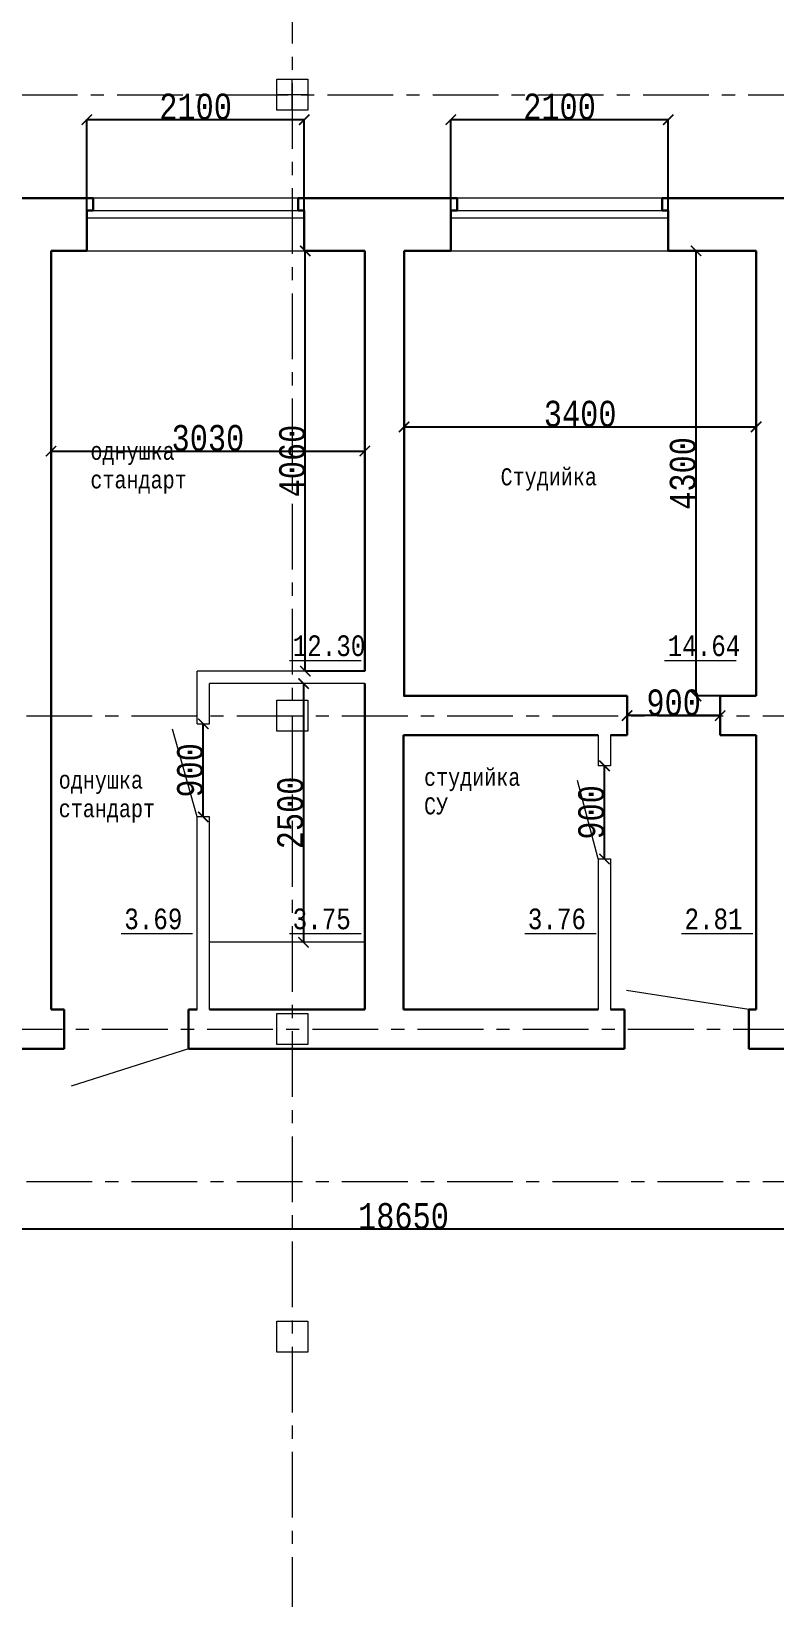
# Model space of a CAD drawing. Header units: millimetres. Extents: x -689206 to 4969298, y -1019800 to 703299.
# Drawn here: x 430008 to 437186, y 566509 to 581643 of the extents above; entities that cross this region are included whole.
import ezdxf

# ---------------------------------------------------------------- set-up
doc = ezdxf.new("R2010")
doc.units = ezdxf.units.MM
doc.linetypes.add('осеваяX2', pattern=[101.6, 63.5, -12.7, 12.7, -12.7])
for name, color, linetype, lineweight in [('несущие', 7, 'Continuous', 30), ('ОКНА', 250, 'Continuous', 20), ('РАЗМЕРЫ', 7, 'Continuous', 9), ('стены', 7, 'Continuous', 20)]:
    doc.layers.add(name, color=color, linetype=linetype, lineweight=lineweight)
doc.styles.add('Аннотативный', font='isocteur.ttf', dxfattribs={"width": 0.7, "height": 250})
doc.dimstyles.new('Аннотативный', dxfattribs={"dimscale": 0, "dimtxt": 250, "dimasz": 100, "dimexe": 1.25, "dimexo": 0.625, "dimtad": 1, "dimdec": 0, "dimtxsty": 'Аннотативный', "dimblk": 'ARCHTICK', "dimcen": 2.5, "dimadec": 0, "dimazin": 0, "dimtfac": 1, "dimtdec": 0, "dimtmove": 0, "dimatfit": 3, "dimfxl": 1, "dimarcsym": 0})

# ---------------------------------------------------------------- blocks, each defined once
blk = doc.blocks.new('_ArchTick')
at = {"color": 0, "linetype": 'ByBlock', "const_width": 0.15}
blk.add_lwpolyline([(-0.5, -0.5), (0.5, 0.5)], dxfattribs=at)
blk = doc.blocks.new('*D717')
at = {"layer": 'Defpoints', "color": 0, "lineweight": 20, "transparency": 16777216}
for p in [(430198, 577587), (433228, 577587), (433228, 577587)]:
    blk.add_point(p, dxfattribs=at)
at = {"layer": 'стены', "color": 0, "lineweight": -2, "transparency": 16777216}
for p, q in [((430198, 577587), (430198, 577588)), ((430198, 577587), (433228, 577587)), ((433228, 577587), (433228, 577588))]:
    blk.add_line(p, q, dxfattribs=at)
at = {"layer": 'стены', "color": 0, "lineweight": -2, "transparency": 16777216, "xscale": 100, "yscale": 100, "zscale": 100, "rotation": 180}
blk.add_blockref('_ArchTick', (430198, 577587), dxfattribs=at)
at = {"layer": 'стены', "color": 0, "lineweight": -2, "transparency": 16777216, "xscale": 100, "yscale": 100, "zscale": 100}
blk.add_blockref('_ArchTick', (433228, 577587), dxfattribs=at)
at = {"layer": 'стены', "color": 0, "transparency": 16777216, "insert": (431713, 577712), "char_height": 250, "attachment_point": 5, "style": 'Аннотативный'}
blk.add_mtext('3030', dxfattribs=at)
blk = doc.blocks.new('*D718')
at = {"layer": 'Defpoints', "color": 0, "lineweight": 20, "transparency": 16777216}
for p in [(432653, 579521), (433228, 579521), (433228, 575461)]:
    blk.add_point(p, dxfattribs=at)
at = {"layer": 'стены', "color": 0, "lineweight": -2, "transparency": 16777216}
for p, q in [((433227, 579521), (432652, 579521)), ((432653, 575461), (432653, 579521)), ((433227, 575461), (432652, 575461))]:
    blk.add_line(p, q, dxfattribs=at)
at = {"layer": 'стены', "color": 0, "lineweight": -2, "transparency": 16777216, "xscale": 100, "yscale": 100, "zscale": 100}
for p, rotation in [((432653, 579521), 90), ((432653, 575461), 270)]:
    blk.add_blockref('_ArchTick', p, dxfattribs=dict(at, rotation=rotation))
at = {"layer": 'стены', "color": 0, "transparency": 16777216, "insert": (432528, 577491), "char_height": 250, "attachment_point": 5, "rotation": 90, "style": 'Аннотативный'}
blk.add_mtext('4060', dxfattribs=at)
blk = doc.blocks.new('*D719')
at = {"layer": 'Defpoints', "color": 0, "lineweight": 20, "transparency": 16777216}
for p in [(432636, 575341), (432636, 572841), (432636, 572841)]:
    blk.add_point(p, dxfattribs=at)
at = {"layer": 'стены', "color": 0, "lineweight": -2, "transparency": 16777216}
for p, q in [((432636, 575341), (432637, 575341)), ((432636, 575341), (432636, 572841)), ((432636, 572841), (432637, 572841))]:
    blk.add_line(p, q, dxfattribs=at)
at = {"layer": 'стены', "color": 0, "lineweight": -2, "transparency": 16777216, "xscale": 100, "yscale": 100, "zscale": 100}
for p, rotation in [((432636, 575341), 90), ((432636, 572841), 270)]:
    blk.add_blockref('_ArchTick', p, dxfattribs=dict(at, rotation=rotation))
at = {"layer": 'стены', "color": 0, "transparency": 16777216, "insert": (432510, 574091), "char_height": 250, "attachment_point": 5, "rotation": 90, "style": 'Аннотативный'}
blk.add_mtext('2500', dxfattribs=at)
blk = doc.blocks.new('*D725')
at = {"layer": 'Defpoints', "color": 0, "lineweight": 20, "transparency": 16777216}
for p in [(433608, 577821), (437008, 577821), (437008, 577821)]:
    blk.add_point(p, dxfattribs=at)
at = {"layer": 'стены', "color": 0, "lineweight": -2, "transparency": 16777216}
for p, q in [((433608, 577821), (437008, 577821)), ((433608, 577820), (433608, 577819)), ((437008, 577821), (437008, 577822))]:
    blk.add_line(p, q, dxfattribs=at)
at = {"layer": 'стены', "color": 0, "lineweight": -2, "transparency": 16777216, "xscale": 100, "yscale": 100, "zscale": 100, "rotation": 180}
blk.add_blockref('_ArchTick', (433608, 577821), dxfattribs=at)
at = {"layer": 'стены', "color": 0, "lineweight": -2, "transparency": 16777216, "xscale": 100, "yscale": 100, "zscale": 100}
blk.add_blockref('_ArchTick', (437008, 577821), dxfattribs=at)
at = {"layer": 'стены', "color": 0, "transparency": 16777216, "insert": (435308, 577946), "char_height": 250, "attachment_point": 5, "style": 'Аннотативный'}
blk.add_mtext('3400', dxfattribs=at)
blk = doc.blocks.new('*D726')
at = {"layer": 'Defpoints', "color": 0, "lineweight": 20, "transparency": 16777216}
for p in [(436427, 579521), (437008, 579521), (437008, 575221)]:
    blk.add_point(p, dxfattribs=at)
at = {"layer": 'стены', "color": 0, "lineweight": -2, "transparency": 16777216}
for p, q in [((437007, 579521), (436426, 579521)), ((436427, 575221), (436427, 579521)), ((437007, 575221), (436426, 575221))]:
    blk.add_line(p, q, dxfattribs=at)
at = {"layer": 'стены', "color": 0, "lineweight": -2, "transparency": 16777216, "xscale": 100, "yscale": 100, "zscale": 100}
for p, rotation in [((436427, 579521), 90), ((436427, 575221), 270)]:
    blk.add_blockref('_ArchTick', p, dxfattribs=dict(at, rotation=rotation))
at = {"layer": 'стены', "color": 0, "transparency": 16777216, "insert": (436301, 577371), "char_height": 250, "attachment_point": 5, "rotation": 90, "style": 'Аннотативный'}
blk.add_mtext('4300', dxfattribs=at)
blk = doc.blocks.new('*D776')
at = {"layer": 'Defpoints', "color": 0, "lineweight": 20, "transparency": 16777216}
for p in [(435761, 575031), (435761, 575031), (436661, 575031)]:
    blk.add_point(p, dxfattribs=at)
at = {"layer": 'стены', "color": 0, "lineweight": -2, "transparency": 16777216}
for p, q in [((435761, 575032), (435761, 575033)), ((436661, 575031), (435761, 575031)), ((436661, 575032), (436661, 575033))]:
    blk.add_line(p, q, dxfattribs=at)
at = {"layer": 'стены', "color": 0, "lineweight": -2, "transparency": 16777216, "xscale": 100, "yscale": 100, "zscale": 100, "rotation": 180}
blk.add_blockref('_ArchTick', (435761, 575031), dxfattribs=at)
at = {"layer": 'стены', "color": 0, "lineweight": -2, "transparency": 16777216, "xscale": 100, "yscale": 100, "zscale": 100}
blk.add_blockref('_ArchTick', (436661, 575031), dxfattribs=at)
at = {"layer": 'стены', "color": 0, "transparency": 16777216, "insert": (436211, 575157), "char_height": 250, "attachment_point": 5, "style": 'Аннотативный'}
blk.add_mtext('900', dxfattribs=at)
blk = doc.blocks.new('*D777')
at = {"layer": 'Defpoints', "color": 0, "lineweight": 20, "transparency": 16777216}
for p in [(435543, 574546), (435543, 574546), (435543, 573646)]:
    blk.add_point(p, dxfattribs=at)
at = {"layer": 'стены', "color": 0, "lineweight": -2, "transparency": 16777216}
for p, q in [((435543, 574546), (435544, 574546)), ((435543, 573646), (435543, 574546)), ((435543, 573646), (435544, 573646))]:
    blk.add_line(p, q, dxfattribs=at)
at = {"layer": 'стены', "color": 0, "lineweight": -2, "transparency": 16777216, "xscale": 100, "yscale": 100, "zscale": 100}
for p, rotation in [((435543, 574546), 90), ((435543, 573646), 270)]:
    blk.add_blockref('_ArchTick', p, dxfattribs=dict(at, rotation=rotation))
at = {"layer": 'стены', "color": 0, "transparency": 16777216, "insert": (435417, 574096), "char_height": 250, "attachment_point": 5, "rotation": 90, "style": 'Аннотативный'}
blk.add_mtext('900', dxfattribs=at)
blk = doc.blocks.new('*D778')
at = {"layer": 'Defpoints', "color": 0, "lineweight": 20, "transparency": 16777216}
for p in [(431668, 574952), (431668, 574952), (431668, 574052)]:
    blk.add_point(p, dxfattribs=at)
at = {"layer": 'стены', "color": 0, "lineweight": -2, "transparency": 16777216}
for p, q in [((431668, 574952), (431669, 574952)), ((431668, 574052), (431668, 574952)), ((431668, 574052), (431669, 574052))]:
    blk.add_line(p, q, dxfattribs=at)
at = {"layer": 'стены', "color": 0, "lineweight": -2, "transparency": 16777216, "xscale": 100, "yscale": 100, "zscale": 100}
for p, rotation in [((431668, 574952), 90), ((431668, 574052), 270)]:
    blk.add_blockref('_ArchTick', p, dxfattribs=dict(at, rotation=rotation))
at = {"layer": 'стены', "color": 0, "transparency": 16777216, "insert": (431542, 574502), "char_height": 250, "attachment_point": 5, "rotation": 90, "style": 'Аннотативный'}
blk.add_mtext('900', dxfattribs=at)
blk = doc.blocks.new('*D824')
at = {"layer": 'Defpoints', "color": 0, "linetype": 'ByBlock', "lineweight": 20, "transparency": 16777216}
for p in [(430544, 580789), (430544, 579521), (432644, 579521)]:
    blk.add_point(p, dxfattribs=at)
at = {"layer": 'РАЗМЕРЫ', "color": 0, "linetype": 'ByBlock', "lineweight": -2, "transparency": 16777216}
for p, q in [((430544, 579522), (430544, 580790)), ((432644, 580789), (430544, 580789)), ((432644, 579522), (432644, 580790))]:
    blk.add_line(p, q, dxfattribs=at)
at = {"layer": 'РАЗМЕРЫ', "color": 0, "linetype": 'ByBlock', "lineweight": -2, "transparency": 16777216, "xscale": 100, "yscale": 100, "zscale": 100, "rotation": 180}
blk.add_blockref('_ArchTick', (430544, 580789), dxfattribs=at)
at = {"layer": 'РАЗМЕРЫ', "color": 0, "linetype": 'ByBlock', "lineweight": -2, "transparency": 16777216, "xscale": 100, "yscale": 100, "zscale": 100}
blk.add_blockref('_ArchTick', (432644, 580789), dxfattribs=at)
at = {"layer": 'РАЗМЕРЫ', "color": 0, "linetype": 'ByBlock', "lineweight": 13, "transparency": 16777216, "insert": (431594, 580914), "char_height": 250, "attachment_point": 5, "style": 'Аннотативный'}
blk.add_mtext('2100', dxfattribs=at)
blk = doc.blocks.new('*D825')
at = {"layer": 'Defpoints', "color": 0, "linetype": 'ByBlock', "lineweight": 20, "transparency": 16777216}
for p in [(434059, 580789), (434059, 579521), (436159, 579521)]:
    blk.add_point(p, dxfattribs=at)
at = {"layer": 'РАЗМЕРЫ', "color": 0, "linetype": 'ByBlock', "lineweight": -2, "transparency": 16777216}
for p, q in [((434059, 579522), (434059, 580790)), ((436159, 580789), (434059, 580789)), ((436159, 579522), (436159, 580790))]:
    blk.add_line(p, q, dxfattribs=at)
at = {"layer": 'РАЗМЕРЫ', "color": 0, "linetype": 'ByBlock', "lineweight": -2, "transparency": 16777216, "xscale": 100, "yscale": 100, "zscale": 100, "rotation": 180}
blk.add_blockref('_ArchTick', (434059, 580789), dxfattribs=at)
at = {"layer": 'РАЗМЕРЫ', "color": 0, "linetype": 'ByBlock', "lineweight": -2, "transparency": 16777216, "xscale": 100, "yscale": 100, "zscale": 100}
blk.add_blockref('_ArchTick', (436159, 580789), dxfattribs=at)
at = {"layer": 'РАЗМЕРЫ', "color": 0, "linetype": 'ByBlock', "lineweight": 13, "transparency": 16777216, "insert": (435109, 580914), "char_height": 250, "attachment_point": 5, "style": 'Аннотативный'}
blk.add_mtext('2100', dxfattribs=at)
blk = doc.blocks.new('*D693')
at = {"layer": 'Defpoints', "color": 0, "linetype": 'ByBlock', "lineweight": 20, "transparency": 16777216}
for p in [(424278, 570070), (424278, 570069), (442927, 570070)]:
    blk.add_point(p, dxfattribs=at)
at = {"layer": 'РАЗМЕРЫ', "color": 0, "linetype": 'ByBlock', "lineweight": -2, "transparency": 16777216}
for p, q in [((424278, 570069), (424278, 570068)), ((442927, 570069), (424278, 570069)), ((442927, 570069), (442927, 570068))]:
    blk.add_line(p, q, dxfattribs=at)
at = {"layer": 'РАЗМЕРЫ', "color": 0, "linetype": 'ByBlock', "lineweight": -2, "transparency": 16777216, "xscale": 100, "yscale": 100, "zscale": 100, "rotation": 180}
blk.add_blockref('_ArchTick', (424278, 570069), dxfattribs=at)
at = {"layer": 'РАЗМЕРЫ', "color": 0, "linetype": 'ByBlock', "lineweight": -2, "transparency": 16777216, "xscale": 100, "yscale": 100, "zscale": 100}
blk.add_blockref('_ArchTick', (442927, 570069), dxfattribs=at)
at = {"layer": 'РАЗМЕРЫ', "color": 0, "linetype": 'ByBlock', "lineweight": 25, "transparency": 16777216, "insert": (433602, 570194), "char_height": 250, "attachment_point": 5, "style": 'Аннотативный'}
blk.add_mtext('18650', dxfattribs=at)

msp = doc.modelspace()

# ---------------------------------------------------------------- linework, layer by layer
at = {"layer": 'несущие', "color": 0}
for p, q in [((437007.6, 572841.4), (437007.6, 572191.9)), ((430197.6, 572191.9), (430326.1, 572191.9)), ((430326.1, 572191.9), (430326.1, 571811.9)), ((431526.1, 572191.9), (431607.6, 572191.9)), ((431727.6, 572191.9), (433227.6, 572191.9)), ((433602.6, 572191.9), (435482.6, 572191.9)), ((435602.6, 572191.9), (435737.4, 572191.9)), ((435737.4, 572191.9), (435737.4, 571811.9)), ((436937.4, 572191.9), (437007.6, 572191.9)), ((436937.4, 572191.9), (436937.4, 571811.9))]:
    msp.add_line(p, q, dxfattribs=at)
at = {"layer": 'ОКНА'}
for p, q in [((430544.1, 579841.4), (432644.1, 579841.4)), ((430604.1, 579911.4), (432584.1, 579911.4)), ((434059.5, 579841.4), (436159.5, 579841.4)), ((434119.5, 579911.4), (436099.5, 579911.4))]:
    msp.add_line(p, q, dxfattribs=at)
at = {"layer": 'РАЗМЕРЫ', "lineweight": 30}
for p, q in [((430604.1, 579911.4), (430604.1, 580031.4)), ((430604.1, 580031.4), (430604.1, 579911.4)), ((432584.1, 579911.4), (432584.1, 580031.4)), ((434119.5, 579911.4), (434119.5, 580031.4)), ((434119.5, 580031.4), (434119.5, 579911.4)), ((436099.5, 579911.4), (436099.5, 580031.4)), ((430544.1, 579911.4), (430604.1, 579911.4)), ((432644.1, 579911.4), (432584.1, 579911.4)), ((434059.5, 579911.4), (434119.5, 579911.4)), ((436159.5, 579911.4), (436099.5, 579911.4))]:
    msp.add_line(p, q, dxfattribs=at)
at = {"layer": 'РАЗМЕРЫ'}
for p, q in [((432584.1, 580031.4), (430604.1, 580031.4)), ((436099.5, 580031.4), (434119.5, 580031.4)), ((430544.1, 579521.4), (432653.5, 579521.4)), ((434059.5, 579521.4), (436159.5, 579521.4))]:
    msp.add_line(p, q, dxfattribs=at)
at = {"layer": 'РАЗМЕРЫ', "color": 114, "true_color": 0x139b48}
for p, q in [((432502.3, 575563.5), (433191.6, 575563.5)), ((436124.1, 575563.5), (436813.4, 575563.5)), ((430875.9, 572924.3), (431565.2, 572924.3)), ((432502.3, 572924.3), (433191.6, 572924.3)), ((434773.5, 572924.3), (435462.8, 572924.3)), ((436286.1, 572924.3), (436975.4, 572924.3))]:
    msp.add_line(p, q, dxfattribs=at)
at = {"layer": 'РАЗМЕРЫ', "linetype": 'ByBlock', "lineweight": 20}
msp.add_line((436937.4, 572191.9), (435755.3, 572373.9), dxfattribs=at)
at = {"layer": 'стены', "color": 1, "linetype": 'осеваяX2', "lineweight": 15, "ltscale": 10}
for p, q in [((432527.6, 583174.8), (432527.6, 575181.4)), ((425755.6, 581029.3), (474677.6, 581029.3)), ((402527.6, 575029.3), (474677.6, 575029.3)), ((432527.6, 575029.3), (432527.6, 539027.3)), ((402242, 572001.9), (474392, 572001.9)), ((402527.6, 570529.3), (474677.6, 570529.3))]:
    msp.add_line(p, q, dxfattribs=at)
at = {"layer": 'стены'}
for p, q in [((432527.6, 580881.4), (432527.6, 581181.4)), ((432377.6, 581031.4), (432677.6, 581031.4)), ((431607.6, 574951.5), (431607.6, 575461.4)), ((433227.6, 575461.4), (431607.6, 575461.4)), ((431607.6, 574951.5), (431607.6, 575338.6)), ((431727.6, 574951.5), (431727.6, 575341.4)), ((433227.6, 575341.4), (431727.6, 575341.4)), ((431607.6, 574951.5), (431727.6, 574951.5)), ((433227.6, 575029.3), (433227.6, 575021.4)), ((431607.6, 574051.5), (431371.4, 574901.4)), ((433602.6, 574841.4), (435482.6, 574841.4)), ((435482.6, 574841.4), (435482.6, 574546.1)), ((435602.6, 574841.4), (435602.6, 574546.1)), ((435602.6, 574546.1), (435482.6, 574546.1)), ((435482.6, 573646.1), (435283.2, 574404.6)), ((431607.6, 572191.9), (431607.6, 574051.5)), ((431727.6, 574051.5), (431607.6, 574051.5)), ((431727.6, 572191.9), (431727.6, 574051.5)), ((435482.6, 573646.1), (435482.6, 572191.9)), ((435482.6, 573646.1), (435602.6, 573646.1)), ((435602.6, 573646.1), (435602.6, 572191.9)), ((433227.6, 572841.4), (431727.6, 572841.4)), ((431526.1, 571811.9), (430390.7, 571451.8))]:
    msp.add_line(p, q, dxfattribs=at)
at = {"layer": 'стены', "lineweight": 30}
for p, q in [((429687.6, 580031.4), (430604.1, 580031.4)), ((432584.1, 580031.4), (434119.5, 580031.4)), ((436099.5, 580031.4), (437157.6, 580031.4)), ((437157.6, 580031.4), (437517.6, 580031.4)), ((430544.1, 579521.4), (430544.1, 579911.4)), ((432644.1, 579911.4), (432644.1, 579521.4)), ((434059.5, 579521.4), (434059.5, 579911.4)), ((436159.5, 579911.4), (436159.5, 579521.4)), ((430197.6, 579521.4), (430197.6, 572191.9)), ((430197.6, 579521.4), (430544.1, 579521.4)), ((432644.1, 579521.4), (433227.6, 579521.4)), ((433227.6, 579521.4), (433227.6, 575461.4)), ((433607.6, 579521.4), (434059.5, 579521.4)), ((433607.6, 579521.4), (433607.6, 575221.4)), ((436159.5, 579521.4), (437007.6, 579521.4)), ((437007.6, 575221.4), (437007.6, 579521.4)), ((433227.6, 575341.4), (433227.6, 572841.4)), ((433227.6, 572191.9), (433227.6, 575341.4)), ((433602.6, 575221.4), (435761.2, 575221.4)), ((435761.2, 575221.4), (435761.2, 574841.4)), ((436661.2, 575221.4), (437007.6, 575221.4)), ((436661.2, 574841.4), (436661.2, 575221.4)), ((433602.6, 574841.4), (433602.6, 572191.9)), ((433602.6, 574841.4), (435482.6, 574841.4)), ((435602.6, 574841.4), (435761.2, 574841.4)), ((436661.2, 574841.4), (437007.6, 574841.4)), ((437007.6, 572841.4), (437007.6, 574841.4)), ((431526.1, 571811.9), (431526.1, 572191.9)), ((429696.4, 571811.9), (430326.1, 571811.9)), ((431526.1, 571811.9), (435737.4, 571811.9)), ((436937.4, 571811.9), (437455.6, 571811.9))]:
    msp.add_line(p, q, dxfattribs=at)
at = {"layer": 'стены', "color": 240, "true_color": 0xed1f24}
for points in [[(432377.6, 581181.4), (432677.6, 581181.4), (432677.6, 580881.4), (432377.6, 580881.4)], [(432377.6, 575181.4), (432677.6, 575181.4), (432677.6, 574881.4), (432377.6, 574881.4)], [(432377.6, 572151.9), (432677.6, 572151.9), (432677.6, 571851.9), (432377.6, 571851.9)], [(432377.6, 569181.4), (432677.6, 569181.4), (432677.6, 568881.4), (432377.6, 568881.4)]]:
    msp.add_lwpolyline(points, close=True, dxfattribs=at)

# ---------------------------------------------------------------- texts
at = {"char_height": 165.8, "width": 766.271, "attachment_point": 1, "style": 'Аннотативный'}
for s, insert in [('однушка \\Pстандарт', (430578.1, 577668.9)), ('Студийка', (434539.4, 577421.3)), ('студийка\\PСУ', (433800.3, 574518.6)), ('однушка \\Pстандарт', (430272, 574491.7))]:
    msp.add_mtext(s, dxfattribs=dict(at, insert=insert))
at = {"layer": 'РАЗМЕРЫ', "color": 114, "true_color": 0x139b48, "char_height": 200, "width": 656.117, "attachment_point": 1, "style": 'Аннотативный'}
for s, insert in [('12.30', (432531.6, 575806.3)), ('14.64', (436153.4, 575806.3)), ('3.69', (430905.2, 573167.1)), ('3.75', (432531.6, 573167.1)), ('3.76', (434802.8, 573167.1)), ('2.81', (436315.4, 573167.1))]:
    msp.add_mtext(s, dxfattribs=dict(at, insert=insert))

# ---------------------------------------------------------------- dimensions: what is measured, and where the dimension line sits
at = {"layer": 'РАЗМЕРЫ', "linetype": 'ByBlock', "lineweight": 13}
for base, p1, p2, picture, middle in [((430544.1, 580788.7), (432644.1, 579521.4), (430544.1, 579521.4), '*D824', (431594.1, 580914.3)), ((434059.5, 580788.7), (436159.5, 579521.4), (434059.5, 579521.4), '*D825', (435109.5, 580914.3))]:
    dim = msp.add_linear_dim(base=base, p1=p1, p2=p2, dimstyle='Аннотативный', dxfattribs=at)
    dim.commit()
    dim.dimension.update_dxf_attribs({"geometry": picture, "text_midpoint": middle})
at = {"layer": 'РАЗМЕРЫ', "linetype": 'ByBlock', "lineweight": 25}
dim = msp.add_linear_dim(base=(424277.6, 570068.9), p1=(442927.3, 570069.7), p2=(424277.6, 570069.7), dimstyle='Аннотативный', dxfattribs=at)
dim.commit()
dim.dimension.update_dxf_attribs({"geometry": '*D693', "text_midpoint": (433602.5, 570194.5)})
at = {"layer": 'стены'}
for p1, p2, distance, picture, middle in [((433227.6, 575461.4), (433227.6, 579521.4), 574.1, '*D718', (432527.9, 577491.4)), ((437007.6, 575221.4), (437007.6, 579521.4), 580.9, '*D726', (436301.1, 577371.4)), ((433607.6, 577820.6), (437007.6, 577820.6), 0, '*D725', (435307.6, 577946.2)), ((430197.6, 577586.5), (433227.6, 577586.5), 0, '*D717', (431712.6, 577712.1)), ((432635.6, 575341.4), (432635.6, 572841.4), 0, '*D719', (432510, 574091.4)), ((436661.2, 575031.4), (435761.2, 575031.4), 0, '*D776', (436211.2, 575157)), ((431667.6, 574051.5), (431667.6, 574951.5), 0, '*D778', (431542, 574501.5)), ((435542.6, 573646.1), (435542.6, 574546.1), 0, '*D777', (435417, 574096.1))]:
    dim = msp.add_aligned_dim(p1=p1, p2=p2, distance=distance, dimstyle='Аннотативный', dxfattribs=at)
    dim.commit()
    dim.dimension.update_dxf_attribs({"geometry": picture, "text_midpoint": middle})

doc.saveas('drawing.dxf')
